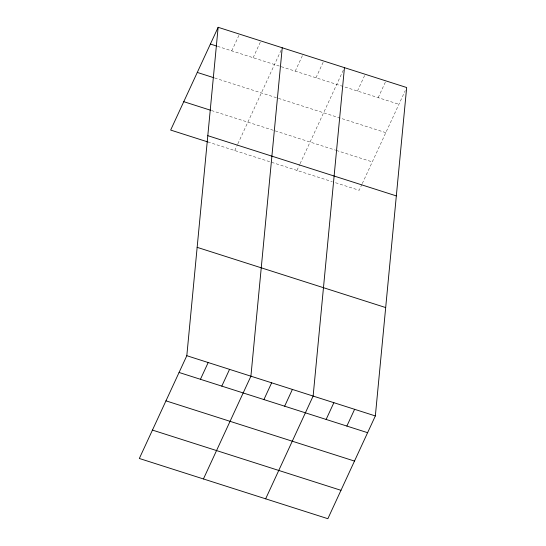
<?xml version="1.0" encoding="UTF-8"?>
<svg xmlns="http://www.w3.org/2000/svg" width="546" height="546" viewBox="0 0 546 546"><rect width="100%" height="100%" fill="white"/><g stroke="black" fill="none" stroke-linecap="round" stroke-linejoin="round"><path stroke-width="0.41" stroke-dasharray="2.73 2.05" d="M231.763 50.88L239.503 34.125M253.132 57.705L260.872 40.95M234.753 150.539L237.517 144.567M237.858 143.816L281.886 48.539M295.236 71.157L302.975 54.402M315.97 77.778L323.717 61.029M296.969 170.413L299.727 164.442M300.075 163.691L344.103 68.414M357.446 91.032L365.192 74.276M378.187 97.659L385.926 80.904M361.943 184.316L359.186 190.288L332.862 181.879M362.291 183.565L405.262 90.575M217.52 46.328L398.928 104.279M214.694 77.996L385.81 132.664M211.466 110.531L335.606 150.184M336.404 150.437L372.297 161.909M207.849 141.946L332.064 181.627"/><path stroke-width="0.82" d="M186.814 355.712L218.141 27.3L406.668 87.524L375.348 415.936L327.859 518.7L139.332 458.476L186.814 355.712L375.348 415.936M282.234 47.775L250.914 376.187L203.433 478.951M344.451 67.649L313.131 396.062L265.649 498.826M218.141 27.3L170.652 130.064L207.849 141.946M200.443 379.293L208.183 362.537M221.806 386.118L229.552 369.362M263.916 399.57L271.655 382.814M284.65 406.19L292.39 389.441M326.126 419.444L333.872 402.689M346.867 426.064L354.607 409.316M210.394 44.055L216.728 46.076M197.283 72.434L213.902 77.744M183.77 101.679L210.674 110.272M207.801 135.674L396.328 195.905M197.154 247.338L385.681 307.562M179.074 372.468L367.601 432.691M165.964 400.846L354.49 461.077M152.45 430.091L340.977 490.315"/></g></svg>
